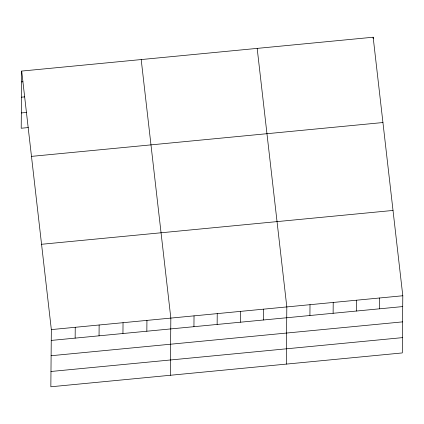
<?xml version="1.0" encoding="UTF-8"?>
<svg xmlns="http://www.w3.org/2000/svg" width="424" height="424" viewBox="0 0 424 424"><rect width="100%" height="100%" fill="white"/><g stroke="black" fill="none" stroke-linecap="round" stroke-linejoin="round"><path stroke-width="0.64" d="M21.698 71.068L51.341 329.596L50.843 386.778L402.302 352.932L402.8 295.756L373.157 37.222L21.698 71.068L21.2 128.244L28.307 127.56M75.143 338.124L75.239 327.296M99.046 335.819L99.137 324.996M122.944 333.518L123.04 322.696M146.842 331.218L146.937 320.396M170.337 375.272L170.835 318.09L141.197 59.561M193.938 326.681L194.033 315.859M217.136 324.45L217.231 313.622M240.329 322.214L240.424 311.391M263.527 319.982L263.622 309.154M286.322 364.099L286.82 306.923L257.177 48.389M309.918 315.514L310.013 304.692M333.116 313.283L333.211 302.455M356.314 311.046L356.409 300.224M373.147 38.494L373.157 37.222M379.512 308.815L379.602 297.987M21.603 81.89L22.896 81.768M21.47 97.186L24.703 96.879M21.332 112.948L26.5 112.45M31.482 156.382L382.941 122.536M41.557 244.282L393.016 210.442M51.341 329.596L402.8 295.756M51.246 340.424L402.705 306.579M51.113 355.72L402.572 321.874M50.975 371.482L402.434 337.637"/></g></svg>
